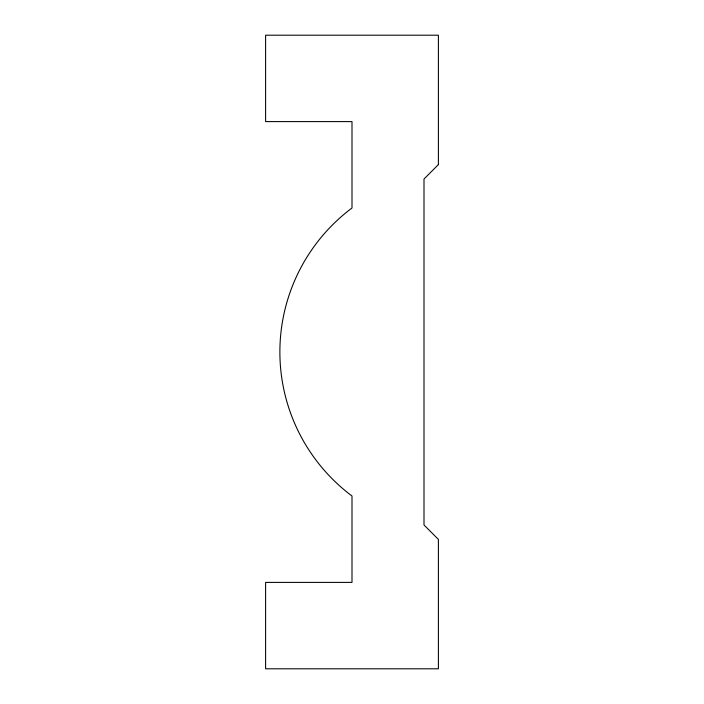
<?xml version="1.0" encoding="UTF-8"?>
<svg xmlns="http://www.w3.org/2000/svg" width="704" height="704" viewBox="0 0 704 704"><rect width="100%" height="100%" fill="white"/><g stroke="black" fill="none" stroke-linecap="round" stroke-linejoin="round"><path stroke-width="1.06" d="M438.398 164.604L424.002 179.01L424.002 524.99L438.398 539.396L438.398 668.8L265.602 668.8L265.602 582.402L352 582.402L352 496.003A179.828 179.828 0 0 1 352 207.997L352 121.598L265.602 121.598L265.602 35.2L438.398 35.2L438.398 164.604"/></g></svg>
